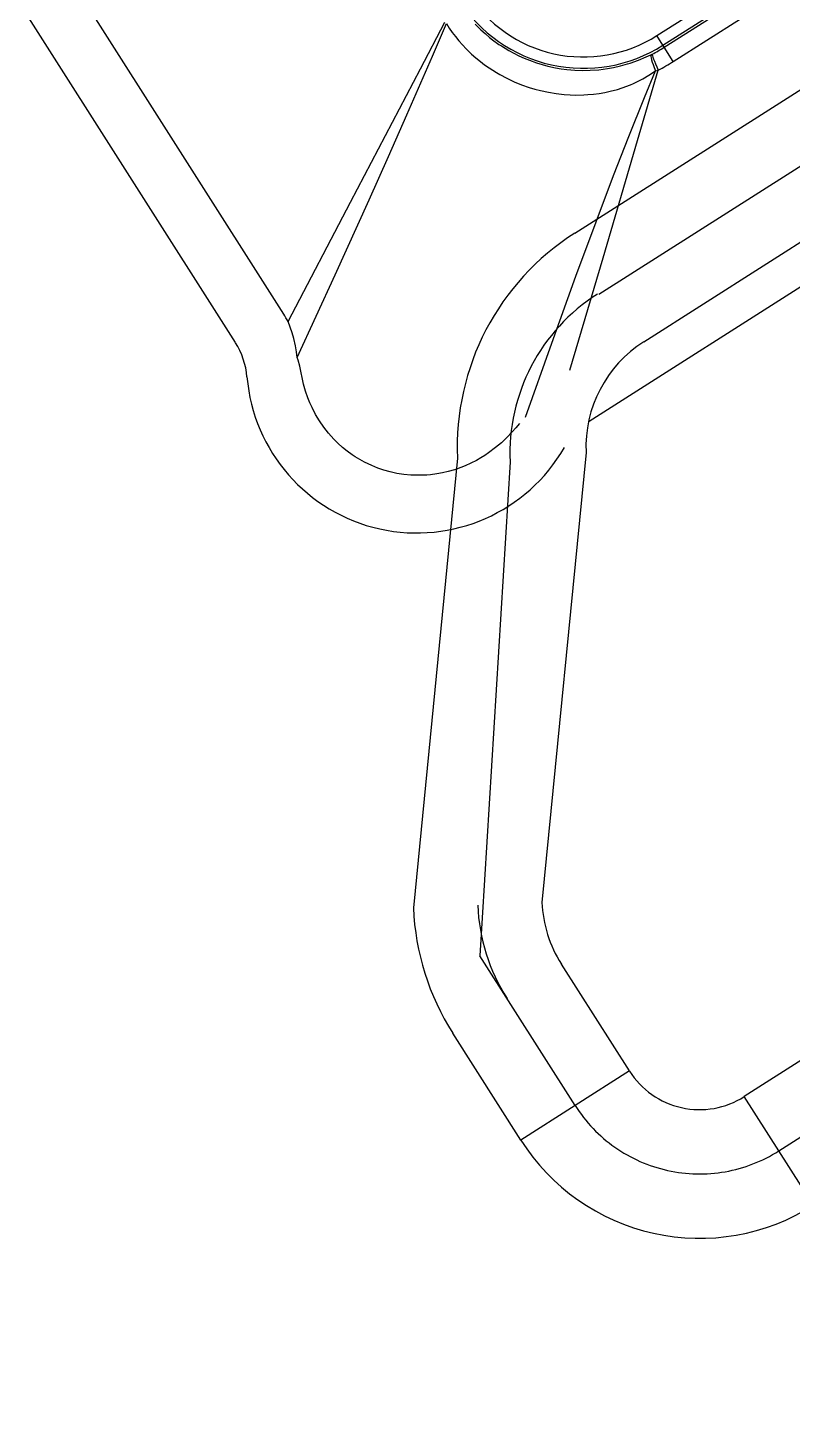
# Model space of a CAD drawing. Header units: millimetres. Extents: x 1145859089 to 1147511753, y -1047484727 to -1047247487.
# Drawn here: x 1146988969 to 1146989170.9, y -1047439149.2 to -1047438780.4 of the extents above; entities that cross this region are included whole.
import ezdxf
from ezdxf.xclip import XClip

# ---------------------------------------------------------------- set-up
doc = ezdxf.new("R2010")
doc.units = ezdxf.units.MM
doc.header["$LTSCALE"] = 100
doc.header["$MEASUREMENT"] = 0
doc.header["$XCLIPFRAME"] = 2
doc.linetypes.add('단지배치도$0$CENTER', pattern=[31, 30, -0.5, 0, -0.5])
doc.layers.get('0').update_dxf_attribs({"linetype": 'CONTINUOUS'})
doc.layers.add('XREF', color=135, linetype='CONTINUOUS')
doc.layers.add('단지배치도$0$W240910', color=135, linetype='CONTINUOUS')

# ---------------------------------------------------------------- blocks, each defined once
blk = doc.blocks.new('단지배치도$0$zw$9902')
at = {"layer": '단지배치도$0$W240910', "linetype": 'ByBlock', "ltscale": 20}
for p, q in [((59395.95, -67413.11), (59427.26, -67393.19)), ((59397.56, -67415.64), (59427.86, -67396.36)), ((59397.9, -67416.17), (59428.21, -67396.89)), ((59374.24, -67465.31), (59476.44, -67400.29)), ((59400.29, -67419.94), (59431.02, -67400.39)), ((59297.34, -67486.68), (59244.6, -67403.78)), ((59284.59, -67494.22), (59229.96, -67408.36)), ((59333.48, -67421.84), (59339.96, -67409.55)), ((59336.64, -67418.56), (59340.35, -67409.93)), ((59340.35, -67409.93), (59341.08, -67411.09)), ((59347.92, -67410.08), (59349.39, -67411.53)), ((59341.08, -67411.09), (59341.87, -67412.24)), ((59341.87, -67412.24), (59342.71, -67413.37)), ((59342.71, -67413.37), (59343.62, -67414.49)), ((59349.39, -67411.53), (59350.54, -67412.57)), ((59350.54, -67412.57), (59351.73, -67413.56)), ((59351.73, -67413.56), (59352.55, -67414.2)), ((59397.56, -67415.64), (59395.95, -67413.11)), ((59343.62, -67414.49), (59344.56, -67415.56)), ((59344.56, -67415.56), (59345.55, -67416.61)), ((59345.55, -67416.61), (59347, -67418)), ((59352.55, -67414.2), (59354.23, -67415.41)), ((59354.23, -67415.41), (59354.87, -67415.83)), ((59354.87, -67415.83), (59356.79, -67417.01)), ((59356.79, -67417.01), (59358.11, -67417.73)), ((59397.9, -67416.17), (59397.56, -67415.64)), ((59400.29, -67419.94), (59397.9, -67416.17)), ((59329.91, -67434.03), (59336.64, -67418.56)), ((59347, -67418), (59348.14, -67419)), ((59348.14, -67419), (59349.32, -67419.96)), ((59349.32, -67419.96), (59350.44, -67420.81)), ((59350.44, -67420.81), (59351.61, -67421.63)), ((59358.11, -67417.73), (59359.47, -67418.41)), ((59359.47, -67418.41), (59360.85, -67419.04)), ((59360.85, -67419.04), (59362.26, -67419.62)), ((59362.26, -67419.62), (59364.18, -67420.3)), ((59364.18, -67420.3), (59365.65, -67420.76)), ((59365.65, -67420.76), (59367.13, -67421.15)), ((59367.13, -67421.15), (59369.14, -67421.59)), ((59384.46, -67421.53), (59386.34, -67421.1)), ((59386.34, -67421.1), (59388.2, -67420.59)), ((59388.2, -67420.59), (59388.93, -67420.36)), ((59388.93, -67420.36), (59391.1, -67419.6)), ((59391.1, -67419.6), (59393.11, -67418.75)), ((59393.11, -67418.75), (59394.38, -67418.15)), ((59394.38, -67418.15), (59394.72, -67417.99)), ((59314.95, -67457.11), (59333.48, -67421.84)), ((59351.61, -67421.63), (59353.57, -67422.88)), ((59353.57, -67422.88), (59354.47, -67423.4)), ((59354.47, -67423.4), (59356.32, -67424.38)), ((59356.32, -67424.38), (59358.23, -67425.27)), ((59369.14, -67421.59), (59370.66, -67421.85)), ((59370.66, -67421.85), (59372.18, -67422.05)), ((59372.18, -67422.05), (59374.23, -67422.23)), ((59374.23, -67422.23), (59376.28, -67422.3)), ((59376.28, -67422.3), (59378.35, -67422.26)), ((59378.35, -67422.26), (59380.65, -67422.1)), ((59380.65, -67422.1), (59382.94, -67421.8)), ((59382.94, -67421.8), (59384.46, -67421.53)), ((59390.85, -67440.79), (59396.31, -67422.21)), ((59391.03, -67425.16), (59392.23, -67424.53)), ((59392.23, -67424.53), (59393.8, -67423.59)), ((59392.64, -67429.49), (59395.55, -67422.39)), ((59393.8, -67423.59), (59395.55, -67422.39)), ((59395.55, -67422.39), (59396.31, -67422.21)), ((59358.23, -67425.27), (59360.18, -67426.07)), ((59360.18, -67426.07), (59362.19, -67426.77)), ((59362.19, -67426.77), (59363.7, -67427.23)), ((59363.7, -67427.23), (59365.23, -67427.63)), ((59365.23, -67427.63), (59367.3, -67428.07)), ((59367.3, -67428.07), (59369.38, -67428.41)), ((59369.38, -67428.41), (59371.47, -67428.64)), ((59371.47, -67428.64), (59373.02, -67428.74)), ((59376.64, -67428.75), (59377.67, -67428.69)), ((59377.67, -67428.69), (59379.19, -67428.55)), ((59379.19, -67428.55), (59380.71, -67428.36)), ((59380.71, -67428.36), (59382.16, -67428.11)), ((59382.16, -67428.11), (59383.6, -67427.8)), ((59383.6, -67427.8), (59385.51, -67427.31)), ((59385.51, -67427.31), (59386.82, -67426.9)), ((59386.82, -67426.9), (59388.96, -67426.1)), ((59388.96, -67426.1), (59389.8, -67425.74)), ((59389.8, -67425.74), (59391.03, -67425.16)), ((59373.02, -67428.74), (59374.58, -67428.79)), ((59374.58, -67428.79), (59376.64, -67428.75)), ((59388.54, -67439.75), (59392.64, -67429.49)), ((59392.49, -67494), (59494.69, -67428.98)), ((59325.05, -67445.03), (59329.91, -67434.03)), ((59500.02, -67437.44), (59378.09, -67515.01)), ((59384.53, -67450.07), (59388.54, -67439.75)), ((59381.72, -67471.85), (59390.85, -67440.79)), ((59319.93, -67456.5), (59325.05, -67445.03)), ((59379.89, -67462.27), (59384.53, -67450.07)), ((59298.51, -67488.66), (59314.95, -67457.11)), ((59310.98, -67476.27), (59319.93, -67456.5)), ((59374.56, -67476.68), (59379.89, -67462.27)), ((59372.91, -67501.48), (59381.72, -67471.85)), ((59300.93, -67498.15), (59310.98, -67476.27)), ((59368.19, -67494.33), (59374.56, -67476.68)), ((59299.09, -67490.11), (59298.51, -67488.66)), ((59299.6, -67491.6), (59299.09, -67490.11)), ((59300.03, -67493.14), (59299.6, -67491.6)), ((59300.48, -67495.08), (59300.03, -67493.14)), ((59300.74, -67496.61), (59300.48, -67495.08)), ((59361.26, -67513.93), (59368.19, -67494.33)), ((59300.93, -67498.15), (59300.74, -67496.61)), ((59301.16, -67498.82), (59300.93, -67498.15)), ((59301.62, -67500.45), (59301.16, -67498.82)), ((59301.96, -67502.17), (59301.62, -67500.45)), ((59302.18, -67503.4), (59301.96, -67502.17)), ((59302.18, -67503.4), (59301.96, -67502.17)), ((59302.6, -67505.23), (59302.18, -67503.4)), ((59302.6, -67505.23), (59302.18, -67503.4)), ((59303.11, -67507.04), (59302.6, -67505.23)), ((59303.11, -67507.04), (59302.6, -67505.23)), ((59303.73, -67508.82), (59303.11, -67507.04)), ((59303.73, -67508.82), (59303.11, -67507.04)), ((59304.25, -67510.11), (59303.73, -67508.82)), ((59304.25, -67510.11), (59303.73, -67508.82)), ((59304.82, -67511.38), (59304.25, -67510.11)), ((59304.82, -67511.38), (59304.25, -67510.11)), ((59305.74, -67513.17), (59304.82, -67511.38)), ((59305.74, -67513.17), (59304.82, -67511.38)), ((59306.77, -67514.89), (59305.74, -67513.17)), ((59306.77, -67514.89), (59305.74, -67513.17)), ((59307.91, -67516.55), (59306.77, -67514.89)), ((59307.91, -67516.55), (59306.77, -67514.89)), ((59309.15, -67518.13), (59307.91, -67516.55)), ((59309.15, -67518.13), (59307.91, -67516.55)), ((59358.69, -67516.7), (59357.72, -67517.81)), ((59359.62, -67515.54), (59358.69, -67516.7)), ((59310.57, -67519.72), (59309.15, -67518.13)), ((59310.57, -67519.72), (59309.15, -67518.13)), ((59311.62, -67520.76), (59310.57, -67519.72)), ((59311.62, -67520.76), (59310.57, -67519.72)), ((59312.88, -67521.89), (59311.62, -67520.76)), ((59312.88, -67521.89), (59311.62, -67520.76)), ((59354.86, -67520.67), (59353.34, -67521.95)), ((59356.32, -67519.28), (59354.86, -67520.67)), ((59357.72, -67517.81), (59356.32, -67519.28)), ((59314.12, -67522.9), (59312.88, -67521.89)), ((59314.12, -67522.9), (59312.88, -67521.89)), ((59315.42, -67523.84), (59314.12, -67522.9)), ((59315.42, -67523.84), (59314.12, -67522.9)), ((59316.25, -67524.39), (59315.42, -67523.84)), ((59316.25, -67524.4), (59315.42, -67523.84)), ((59317.43, -67525.11), (59316.25, -67524.39)), ((59317.43, -67525.11), (59316.25, -67524.4)), ((59350.47, -67524.01), (59349.46, -67524.64)), ((59351.45, -67523.36), (59350.47, -67524.01)), ((59353.34, -67521.95), (59351.45, -67523.36)), ((59377.23, -67523.26), (59365.58, -67642.1)), ((59318.68, -67525.8), (59317.43, -67525.11)), ((59318.68, -67525.8), (59317.43, -67525.11)), ((59320.62, -67526.72), (59318.68, -67525.8)), ((59320.62, -67526.72), (59318.68, -67525.8)), ((59322.2, -67527.36), (59320.62, -67526.72)), ((59322.2, -67527.36), (59320.62, -67526.72)), ((59323.82, -67527.9), (59322.2, -67527.36)), ((59323.82, -67527.9), (59322.2, -67527.36)), ((59325.46, -67528.36), (59323.82, -67527.9)), ((59325.46, -67528.36), (59323.82, -67527.9)), ((59343.26, -67524.72), (59331.62, -67643.56)), ((59340.83, -67528.26), (59339.31, -67528.62)), ((59340.83, -67528.26), (59339.31, -67528.62)), ((59342.51, -67527.78), (59340.83, -67528.26)), ((59342.51, -67527.78), (59340.83, -67528.26)), ((59344.14, -67527.21), (59342.51, -67527.78)), ((59342.98, -67527.61), (59342.51, -67527.78)), ((59345.28, -67526.76), (59344.14, -67527.21)), ((59346.79, -67526.08), (59345.28, -67526.76)), ((59348.25, -67525.33), (59346.79, -67526.08)), ((59349.46, -67524.64), (59348.25, -67525.33)), ((59327.25, -67528.75), (59325.46, -67528.36)), ((59327.25, -67528.75), (59325.46, -67528.36)), ((59329.07, -67529.03), (59327.25, -67528.75)), ((59329.07, -67529.03), (59327.25, -67528.75)), ((59330.9, -67529.2), (59329.07, -67529.03)), ((59330.9, -67529.2), (59329.07, -67529.03)), ((59332.73, -67529.27), (59330.9, -67529.2)), ((59332.73, -67529.27), (59330.9, -67529.2)), ((59333.68, -67529.26), (59332.73, -67529.27)), ((59333.68, -67529.26), (59332.73, -67529.27)), ((59335.13, -67529.19), (59333.68, -67529.26)), ((59335.13, -67529.19), (59333.68, -67529.26)), ((59336.13, -67529.11), (59335.13, -67529.19)), ((59336.13, -67529.11), (59335.13, -67529.19)), ((59337.77, -67528.9), (59336.13, -67529.11)), ((59337.77, -67528.9), (59336.13, -67529.11)), ((59339.31, -67528.62), (59337.77, -67528.9)), ((59339.31, -67528.62), (59337.77, -67528.9)), ((59388.69, -67686.65), (59370.71, -67658.4)), ((59360, -67704.9), (59342.02, -67676.65)), ((59435.22, -67683.12), (59419.06, -67693.41)), ((59388.69, -67686.65), (59360, -67704.9)), ((59437.31, -67722.09), (59419.06, -67693.41))]:
    blk.add_line(p, q, dxfattribs=at)
at = {"layer": '단지배치도$0$W240910', "linetype": '단지배치도$0$CENTER', "ltscale": 20}
for p, q in [((59380.61, -67481.41), (59485.57, -67414.64)), ((59428.18, -67707.75), (59826.42, -67454.4)), ((59357.14, -67525.72), (59349.18, -67656.22)), ((59374.34, -67695.78), (59349.18, -67656.22))]:
    blk.add_line(p, q, dxfattribs=at)
at = {"layer": '단지배치도$0$W240910'}
for radius in [11431.38, 11931.38]:
    blk.add_arc((57394.29, -57699.4), radius, 251.62775, 321.418131, dxfattribs=at)
at = {"layer": '단지배치도$0$W240910', "linetype": 'ByBlock', "ltscale": 20}
for centre, radius, start, end in [((59376.57, -67382.65), 36.1, 212.4639, 302.4639), ((59376.57, -67382.65), 39.1, 212.4639, 302.4639), ((59377.49, -67384.09), 38.03, 296.9421, 302.4639), ((59374.56, -67379.49), 47.94, 296.9866, 302.4671), ((59410.2, -67521.84), 67, 122.4639, 182.4639), ((59268.59, -67504.97), 34.08, 28.5886, 32.4642), ((59267.75, -67504.94), 19.96, 4.8051, 32.4641), ((59410.2, -67521.84), 33, 122.4639, 182.4639), ((59332.48, -67499.5), 45, 184.8054, 330.1224), ((59388.8, -67531.85), 19.96, 122.4636, 123.1416), ((59398.55, -67640.68), 33, 182.4639, 212.4639), ((59398.55, -67640.68), 67, 182.4639, 212.4639), ((59407.25, -67674.85), 22, 212.4639, 302.4639), ((59407.25, -67674.85), 56, 212.4639, 302.4639)]:
    blk.add_arc(centre, radius, start, end, dxfattribs=at)
at = {"layer": '단지배치도$0$W240910', "linetype": '단지배치도$0$CENTER', "ltscale": 20}
for centre, radius, start, end in [((59407.1, -67523.57), 50, 122.4639, 182.4639), ((59398.55, -67640.68), 50, 182.4639, 212.4639), ((59407.25, -67674.85), 39, 212.4639, 302.4639)]:
    blk.add_arc(centre, radius, start, end, dxfattribs=at)
at = {"layer": '단지배치도$0$W240910', "linetype": 'ByBlock', "ltscale": 20}
for centre, major_axis, ratio, start_param, end_param in [((59398.86, -67427.08), (4.43, -8.96), 0.1077, 3.194259, 4.109097), ((59399.28, -67426.87), (4.54, -8.91), 0.063045, 3.194057, 4.130494)]:
    blk.add_ellipse(centre, major_axis=major_axis, ratio=ratio, start_param=start_param, end_param=end_param, dxfattribs=at)
blk = doc.blocks.new('단지배치도')
blk.add_blockref('단지배치도$0$zw$9902', (141034.19, 142437.16))

msp = doc.modelspace()

# ---------------------------------------------------------------- block references
at = {"layer": 'XREF'}
ref = msp.add_blockref('단지배치도', (1146788705.034274, -1047513806.462535), dxfattribs=at)
XClip(ref).set_block_clipping_path([(72982.4064819524, 34919.7593965302), (360382.4067475507, 255319.7593436702)])

doc.saveas('drawing.dxf')
